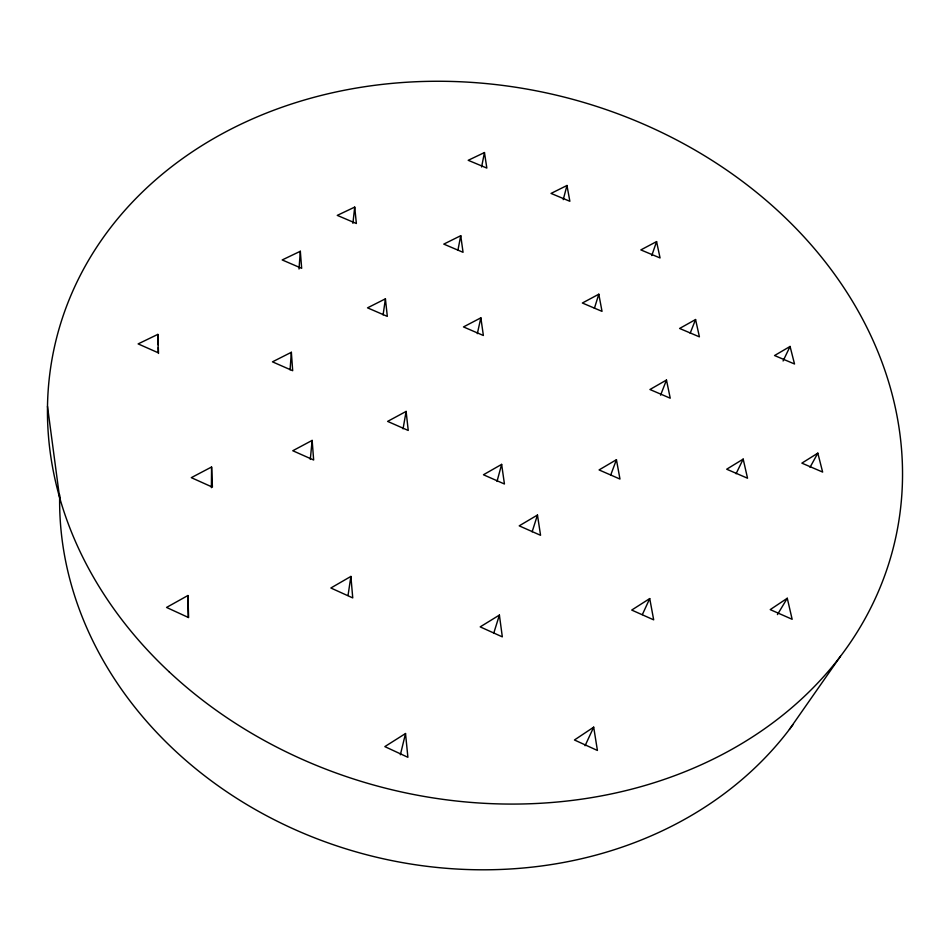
<?xml version="1.0" encoding="UTF-8"?>
<svg xmlns="http://www.w3.org/2000/svg" width="950" height="950" viewBox="0 0 950 950"><rect width="100%" height="100%" fill="white"/><g stroke="black" fill="none" stroke-linecap="round" stroke-linejoin="round"><path stroke-width="1.43" d="M211.399 487.683L211.577 466.996L191.318 477.66L212.42 487.148L211.577 466.996M290.071 369.823L291.353 352.284L272.472 361.843L292.683 370.714L291.353 352.284M299.001 269.016L300.331 251.263L282.209 259.944L301.661 268.327L300.331 251.263M310.294 459.432L312.146 440.408L292.79 450.739L313.654 460.014L312.146 440.408M352.901 223.321L354.718 207.1L337.274 215.377L356.369 223.511L354.718 207.1M383.099 314.913L385.415 298.822L367.543 307.848L387.315 316.386L385.415 298.822M348.044 595.448L350.883 576.436L330.861 588.003L352.747 597.918L350.883 576.436M403.049 428.83L406.113 411.421L387.624 421.396L408.239 430.457L406.113 411.421M457.936 250.147L460.738 235.695L443.793 244.114L463.054 252.308L460.738 235.695M481.591 166.974L484.452 152.558L468.219 160.301L486.839 168.079L484.452 152.558M477.327 333.652L480.854 317.834L463.493 326.931L483.372 335.492L480.854 317.834M400.366 754.775L405.519 733.531L384.833 746.617L407.894 757.293L405.519 733.531M563.243 199.643L566.972 185.487L551.048 193.42L569.869 201.293L566.972 185.487M497.016 481.448L501.636 464.384L483.443 474.762L504.438 484.001L501.636 464.384M594.391 308.37L598.797 294.215L582.374 303.014L602.027 311.363L598.797 294.215M493.691 633.377L499.391 615.078L480.189 626.881L502.324 636.868L499.391 615.078M532.131 531.822L537.462 515.031L519.199 525.849L540.562 535.301L537.462 515.031M651.795 255.55L656.569 241.597L640.858 249.909L660.072 257.961L656.569 241.597M610.731 474.988L616.431 459.705L599.07 469.929L619.982 479.061L616.431 459.705M660.582 395.164L666.472 380.036L649.954 389.512L670.237 398.204L666.472 380.036M690.175 333.213L695.566 319.532L679.618 328.463L699.414 336.858L695.566 319.532M642.354 614.602L649.729 598.583L653.683 619.851L631.714 610.066L649.729 598.583M585.069 745.726L593.691 727.166L597.419 750.464L574.441 739.991L593.691 727.166M783.085 360.976L790.068 346.453L794.521 363.981L774.559 355.537L790.068 346.453M736.06 473.753L743.185 459.111L747.543 478.23L726.691 469.217L743.185 459.111M810.029 467.305L817.831 453.15L822.641 472.067L801.859 463.137L817.831 453.15M777.444 614.591L787.277 598.263L792.146 619.281L770.224 609.615L787.277 598.263M789.414 729.398L840.477 656.296M187.91 595.519L166.547 607.442L188.611 617.583L187.91 595.519L188.231 617.441M157.831 334.388L138.142 343.9L158.27 352.794L157.831 334.388L158.199 344.66M47.5 406.398L59.648 497.753M158.306 347.593L158.519 353.459M793.012 724.577A398.228 340.527 13.6 0 1 345.064 848.564A398.228 340.527 13.6 0 1 59.696 494.748M169.017 671.697A431.312 356.891 13.6 0 0 886.587 570.273A431.312 356.891 13.6 0 0 369.384 86.034A431.312 356.891 13.6 0 0 169.017 671.697"/></g></svg>
